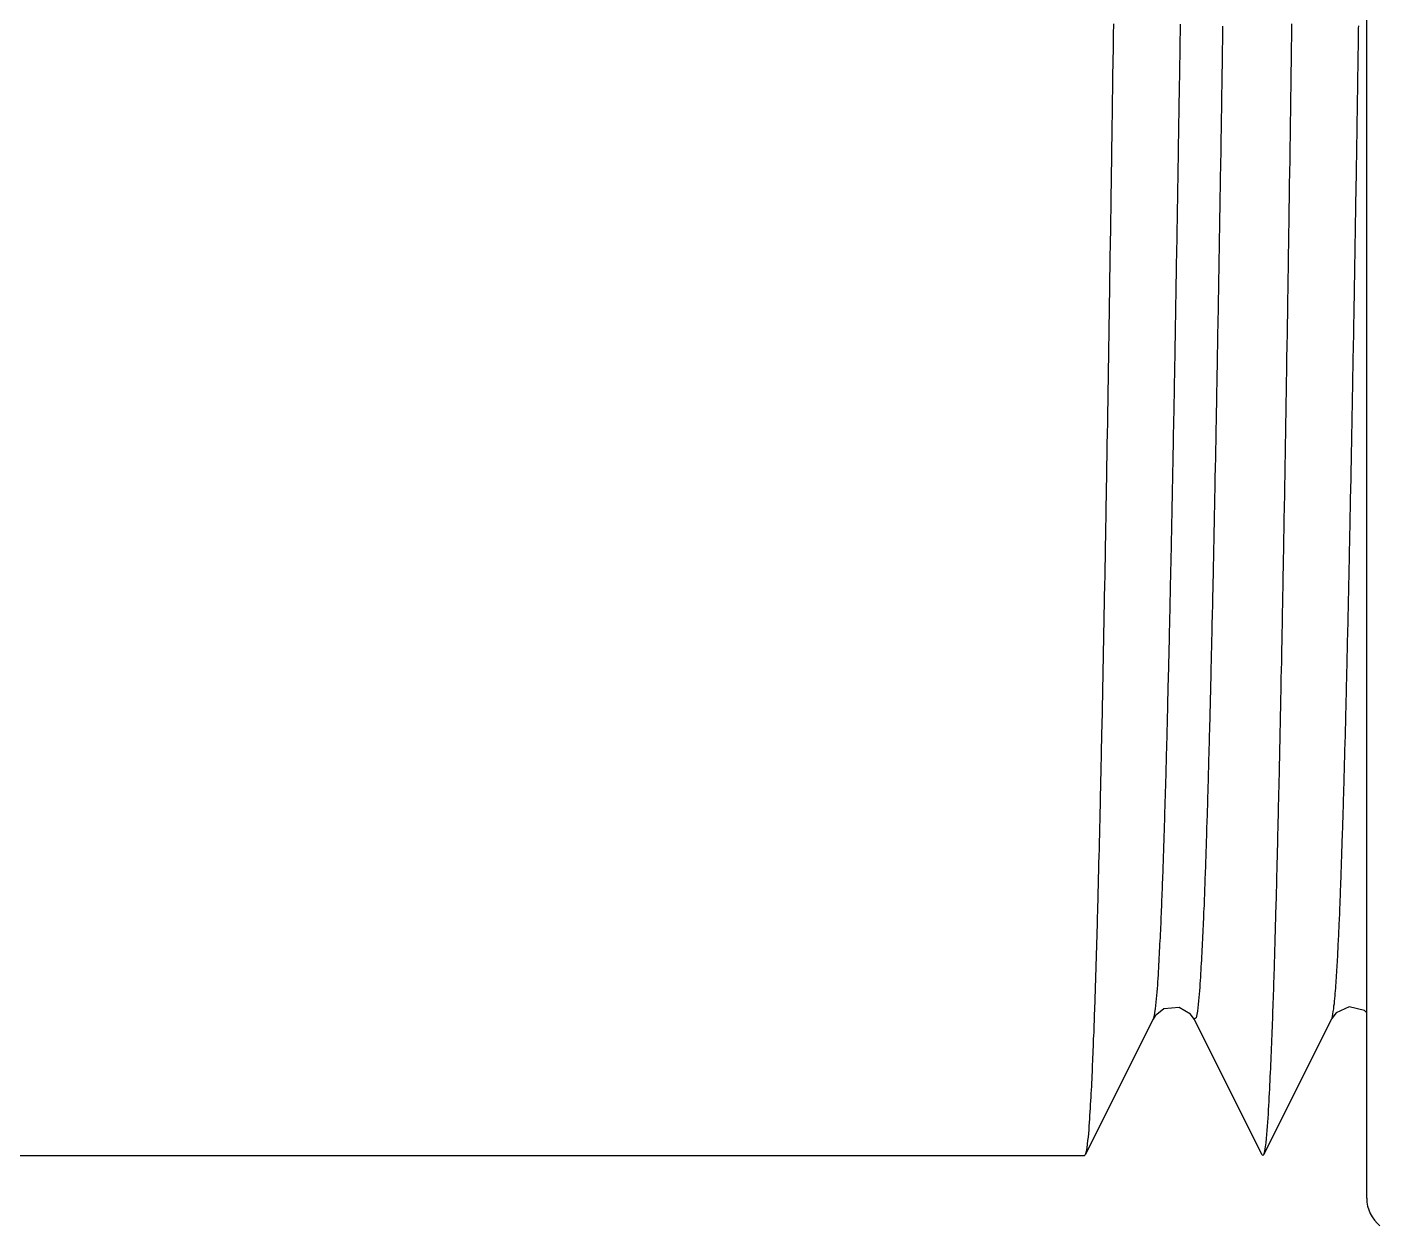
# Model space of a CAD drawing. Header units: millimetres. Extents: x 0 to 3800, y -67 to 2530.
# Drawn here: x 3314.52 to 3326.2, y 946 to 956.36 of the extents above; entities that cross this region are included whole.
import ezdxf

# ---------------------------------------------------------------- set-up
doc = ezdxf.new("R2010")
doc.units = ezdxf.units.MM
doc.layers.add('내부선 및 부속', color=4, linetype='Continuous')

msp = doc.modelspace()

# ---------------------------------------------------------------- linework, layer by layer
at = {"layer": '내부선 및 부속', "linetype": 'Continuous'}
for p, q in [((3326.088, 946.243), (3326.088, 988.041)), ((3324.242, 947.789), (3323.655, 946.616)), ((3325.184, 946.616), (3324.597, 947.789)), ((3325.782, 947.789), (3325.195, 946.616)), ((3304.186, 946.611), (3323.65, 946.611)), ((3304.186, 946.611), (3323.65, 946.611)), ((3323.655, 946.616), (3323.65, 946.611)), ((3325.189, 946.611), (3325.184, 946.616)), ((3325.195, 946.616), (3325.189, 946.611))]:
    msp.add_line(p, q, dxfattribs=at)
at = {"layer": '내부선 및 부속', "linetype": 'Continuous', "flags": 128}
for points in [[(3323.899, 956.386), (3323.899, 956.354), (3323.899, 956.354), (3323.898, 956.323), (3323.898, 956.292), (3323.897, 956.26), (3323.897, 956.229), (3323.896, 956.198), (3323.896, 956.166), (3323.896, 956.135), (3323.895, 956.104), (3323.895, 956.072), (3323.894, 956.041), (3323.894, 956.01), (3323.893, 955.978), (3323.893, 955.947), (3323.892, 955.916), (3323.892, 955.884), (3323.892, 955.853), (3323.891, 955.822), (3323.891, 955.79), (3323.89, 955.759), (3323.89, 955.728), (3323.889, 955.696), (3323.889, 955.665), (3323.888, 955.634), (3323.888, 955.602), (3323.888, 955.571), (3323.887, 955.54), (3323.887, 955.508), (3323.886, 955.477), (3323.886, 955.446), (3323.885, 955.414), (3323.885, 955.383), (3323.884, 955.352), (3323.884, 955.32), (3323.883, 955.289), (3323.883, 955.258), (3323.882, 955.227), (3323.882, 955.195), (3323.882, 955.164), (3323.881, 955.133), (3323.881, 955.101), (3323.88, 955.07), (3323.88, 955.039), (3323.879, 955.007), (3323.879, 954.976), (3323.878, 954.945), (3323.878, 954.913), (3323.877, 954.882), (3323.877, 954.851), (3323.876, 954.819), (3323.876, 954.788), (3323.876, 954.757), (3323.875, 954.725), (3323.875, 954.694), (3323.874, 954.663), (3323.874, 954.631), (3323.873, 954.6), (3323.873, 954.569), (3323.872, 954.537), (3323.872, 954.506), (3323.871, 954.475), (3323.871, 954.443), (3323.87, 954.412), (3323.87, 954.381), (3323.869, 954.349), (3323.869, 954.318), (3323.868, 954.287), (3323.868, 954.255), (3323.867, 954.224), (3323.867, 954.193), (3323.867, 954.161), (3323.866, 954.13), (3323.866, 954.099), (3323.865, 954.068), (3323.865, 954.036), (3323.864, 954.005), (3323.864, 953.974), (3323.863, 953.942), (3323.863, 953.911), (3323.862, 953.88), (3323.862, 953.848), (3323.861, 953.817), (3323.861, 953.786), (3323.86, 953.754), (3323.86, 953.723), (3323.859, 953.692), (3323.859, 953.66), (3323.858, 953.629), (3323.858, 953.598), (3323.857, 953.566), (3323.857, 953.535), (3323.856, 953.504), (3323.856, 953.472), (3323.855, 953.441), (3323.855, 953.41), (3323.854, 953.378), (3323.854, 953.347), (3323.853, 953.316), (3323.853, 953.284), (3323.852, 953.253), (3323.852, 953.222), (3323.852, 953.222), (3323.851, 953.19), (3323.851, 953.159), (3323.85, 953.128), (3323.85, 953.096), (3323.849, 953.065), (3323.849, 953.034), (3323.848, 953.002), (3323.848, 952.971), (3323.847, 952.94), (3323.847, 952.909), (3323.846, 952.877), (3323.845, 952.846), (3323.845, 952.815), (3323.844, 952.783), (3323.844, 952.752), (3323.843, 952.721), (3323.843, 952.689), (3323.842, 952.658), (3323.842, 952.627), (3323.841, 952.595), (3323.841, 952.564), (3323.84, 952.533), (3323.84, 952.501), (3323.839, 952.47), (3323.839, 952.439), (3323.838, 952.407), (3323.838, 952.376), (3323.837, 952.345), (3323.836, 952.313), (3323.836, 952.282), (3323.835, 952.251), (3323.835, 952.219), (3323.834, 952.188), (3323.834, 952.157), (3323.833, 952.125), (3323.833, 952.094), (3323.832, 952.063), (3323.832, 952.031), (3323.831, 952), (3323.83, 951.969), (3323.83, 951.937), (3323.829, 951.906), (3323.829, 951.875), (3323.828, 951.844), (3323.828, 951.812), (3323.827, 951.781), (3323.827, 951.75), (3323.826, 951.718), (3323.825, 951.687), (3323.825, 951.656), (3323.824, 951.624), (3323.824, 951.593), (3323.823, 951.562), (3323.823, 951.53), (3323.822, 951.499), (3323.821, 951.468), (3323.821, 951.436), (3323.82, 951.405), (3323.82, 951.374), (3323.819, 951.342), (3323.818, 951.311), (3323.818, 951.28), (3323.817, 951.248), (3323.817, 951.217), (3323.816, 951.186), (3323.815, 951.154), (3323.815, 951.123), (3323.814, 951.092), (3323.814, 951.06), (3323.813, 951.029), (3323.812, 950.998), (3323.812, 950.966), (3323.811, 950.935), (3323.811, 950.904), (3323.81, 950.873), (3323.809, 950.841), (3323.809, 950.81), (3323.808, 950.779), (3323.808, 950.747), (3323.807, 950.716), (3323.806, 950.685), (3323.806, 950.653), (3323.805, 950.622), (3323.804, 950.591), (3323.804, 950.559), (3323.803, 950.528), (3323.803, 950.497), (3323.802, 950.465), (3323.801, 950.434), (3323.801, 950.403), (3323.8, 950.371), (3323.799, 950.34), (3323.799, 950.309), (3323.798, 950.277), (3323.797, 950.246), (3323.797, 950.215), (3323.796, 950.183), (3323.795, 950.152), (3323.795, 950.121), (3323.794, 950.089), (3323.794, 950.089), (3323.793, 950.058), (3323.793, 950.027), (3323.792, 949.996), (3323.791, 949.964), (3323.791, 949.933), (3323.79, 949.902), (3323.789, 949.87), (3323.789, 949.839), (3323.788, 949.808), (3323.787, 949.776), (3323.786, 949.745), (3323.786, 949.714), (3323.785, 949.682), (3323.784, 949.651), (3323.784, 949.62), (3323.783, 949.588), (3323.782, 949.557), (3323.781, 949.526), (3323.781, 949.494), (3323.78, 949.463), (3323.779, 949.432), (3323.779, 949.4), (3323.778, 949.369), (3323.777, 949.338), (3323.776, 949.306), (3323.776, 949.275), (3323.775, 949.244), (3323.774, 949.213), (3323.773, 949.181), (3323.772, 949.15), (3323.772, 949.119), (3323.771, 949.087), (3323.77, 949.056), (3323.769, 949.025), (3323.769, 948.993), (3323.768, 948.962), (3323.767, 948.931), (3323.766, 948.899), (3323.765, 948.868), (3323.764, 948.837), (3323.764, 948.805), (3323.763, 948.774), (3323.762, 948.743), (3323.761, 948.711), (3323.76, 948.68), (3323.759, 948.649), (3323.759, 948.617), (3323.758, 948.586), (3323.757, 948.555), (3323.756, 948.524), (3323.755, 948.492), (3323.754, 948.461), (3323.753, 948.43), (3323.752, 948.398), (3323.751, 948.367), (3323.75, 948.336), (3323.75, 948.304), (3323.749, 948.273), (3323.748, 948.242), (3323.747, 948.21), (3323.746, 948.179), (3323.745, 948.148), (3323.744, 948.116), (3323.743, 948.085), (3323.742, 948.054), (3323.741, 948.023), (3323.74, 947.991), (3323.739, 947.96), (3323.738, 947.929), (3323.736, 947.897), (3323.735, 947.866), (3323.734, 947.835), (3323.733, 947.803), (3323.732, 947.772), (3323.731, 947.741), (3323.73, 947.709), (3323.729, 947.678), (3323.727, 947.647), (3323.726, 947.616), (3323.725, 947.584), (3323.724, 947.553), (3323.723, 947.522), (3323.721, 947.49), (3323.72, 947.459), (3323.719, 947.428), (3323.717, 947.396), (3323.716, 947.365), (3323.715, 947.334), (3323.713, 947.303), (3323.712, 947.271), (3323.71, 947.24), (3323.709, 947.209), (3323.707, 947.177), (3323.705, 947.146), (3323.704, 947.115), (3323.702, 947.084), (3323.7, 947.052), (3323.698, 947.021), (3323.696, 946.99), (3323.694, 946.958), (3323.694, 946.958), (3323.692, 946.927), (3323.69, 946.896), (3323.688, 946.865), (3323.686, 946.833), (3323.683, 946.802), (3323.68, 946.771), (3323.677, 946.74), (3323.673, 946.709), (3323.669, 946.678), (3323.664, 946.646), (3323.655, 946.617), (3323.655, 946.617)], [(3324.476, 956.382), (3324.476, 956.352), (3324.475, 956.323), (3324.475, 956.293), (3324.474, 956.264), (3324.474, 956.234), (3324.473, 956.205), (3324.473, 956.175), (3324.472, 956.146), (3324.472, 956.116), (3324.472, 956.086), (3324.471, 956.057), (3324.471, 956.027), (3324.47, 955.998), (3324.47, 955.968), (3324.469, 955.939), (3324.469, 955.909), (3324.468, 955.88), (3324.468, 955.85), (3324.467, 955.821), (3324.467, 955.791), (3324.467, 955.762), (3324.466, 955.732), (3324.466, 955.702), (3324.465, 955.673), (3324.465, 955.643), (3324.464, 955.614), (3324.464, 955.584), (3324.463, 955.555), (3324.463, 955.525), (3324.462, 955.496), (3324.462, 955.466), (3324.461, 955.437), (3324.461, 955.407), (3324.46, 955.377), (3324.46, 955.348), (3324.459, 955.318), (3324.459, 955.289), (3324.459, 955.259), (3324.458, 955.23), (3324.458, 955.2), (3324.457, 955.171), (3324.457, 955.141), (3324.456, 955.112), (3324.456, 955.082), (3324.455, 955.052), (3324.455, 955.023), (3324.454, 954.993), (3324.454, 954.964), (3324.453, 954.934), (3324.453, 954.905), (3324.452, 954.875), (3324.452, 954.846), (3324.451, 954.816), (3324.451, 954.787), (3324.45, 954.757), (3324.45, 954.728), (3324.449, 954.698), (3324.449, 954.668), (3324.448, 954.639), (3324.448, 954.609), (3324.447, 954.58), (3324.447, 954.55), (3324.446, 954.521), (3324.446, 954.491), (3324.445, 954.462), (3324.445, 954.432), (3324.444, 954.403), (3324.444, 954.373), (3324.443, 954.343), (3324.443, 954.314), (3324.442, 954.284), (3324.442, 954.255), (3324.441, 954.225), (3324.441, 954.196), (3324.44, 954.166), (3324.44, 954.137), (3324.439, 954.107), (3324.439, 954.078), (3324.438, 954.048), (3324.438, 954.019), (3324.438, 954.019), (3324.437, 953.989), (3324.437, 953.959), (3324.436, 953.93), (3324.436, 953.9), (3324.435, 953.871), (3324.435, 953.841), (3324.434, 953.812), (3324.434, 953.782), (3324.433, 953.753), (3324.433, 953.723), (3324.432, 953.694), (3324.432, 953.664), (3324.431, 953.634), (3324.431, 953.605), (3324.43, 953.575), (3324.43, 953.546), (3324.429, 953.516), (3324.429, 953.487), (3324.428, 953.457), (3324.428, 953.428), (3324.427, 953.398), (3324.427, 953.369), (3324.426, 953.339), (3324.425, 953.31), (3324.425, 953.28), (3324.424, 953.25), (3324.424, 953.221), (3324.423, 953.191), (3324.423, 953.162), (3324.422, 953.132), (3324.422, 953.103), (3324.421, 953.073), (3324.421, 953.044), (3324.42, 953.014), (3324.419, 952.985), (3324.419, 952.955), (3324.418, 952.925), (3324.418, 952.896), (3324.417, 952.866), (3324.417, 952.837), (3324.416, 952.807), (3324.416, 952.778), (3324.415, 952.748), (3324.415, 952.719), (3324.414, 952.689), (3324.413, 952.66), (3324.413, 952.63), (3324.412, 952.601), (3324.412, 952.571), (3324.411, 952.541), (3324.411, 952.512), (3324.41, 952.482), (3324.409, 952.453), (3324.409, 952.423), (3324.408, 952.394), (3324.408, 952.364), (3324.407, 952.335), (3324.407, 952.305), (3324.406, 952.276), (3324.405, 952.246), (3324.405, 952.216), (3324.404, 952.187), (3324.404, 952.157), (3324.403, 952.128), (3324.402, 952.098), (3324.402, 952.069), (3324.401, 952.039), (3324.401, 952.01), (3324.4, 951.98), (3324.399, 951.951), (3324.399, 951.921), (3324.398, 951.892), (3324.398, 951.862), (3324.397, 951.832), (3324.396, 951.803), (3324.396, 951.773), (3324.395, 951.744), (3324.395, 951.714), (3324.394, 951.685), (3324.393, 951.655), (3324.393, 951.626), (3324.392, 951.596), (3324.391, 951.567), (3324.391, 951.537), (3324.39, 951.508), (3324.389, 951.478), (3324.389, 951.448), (3324.388, 951.419), (3324.388, 951.389), (3324.387, 951.36), (3324.386, 951.33), (3324.386, 951.301), (3324.385, 951.271), (3324.384, 951.242), (3324.384, 951.212), (3324.383, 951.183), (3324.382, 951.153), (3324.382, 951.124), (3324.381, 951.094), (3324.38, 951.064), (3324.38, 951.064), (3324.38, 951.035), (3324.379, 951.005), (3324.378, 950.976), (3324.378, 950.946), (3324.377, 950.917), (3324.376, 950.887), (3324.376, 950.858), (3324.375, 950.828), (3324.374, 950.799), (3324.373, 950.769), (3324.373, 950.74), (3324.372, 950.71), (3324.371, 950.68), (3324.371, 950.651), (3324.37, 950.621), (3324.369, 950.592), (3324.368, 950.562), (3324.368, 950.533), (3324.367, 950.503), (3324.366, 950.474), (3324.366, 950.444), (3324.365, 950.415), (3324.364, 950.385), (3324.363, 950.356), (3324.363, 950.326), (3324.362, 950.296), (3324.361, 950.267), (3324.36, 950.237), (3324.36, 950.208), (3324.359, 950.178), (3324.358, 950.149), (3324.357, 950.119), (3324.356, 950.09), (3324.356, 950.06), (3324.355, 950.031), (3324.354, 950.001), (3324.353, 949.972), (3324.352, 949.942), (3324.352, 949.913), (3324.351, 949.883), (3324.35, 949.853), (3324.349, 949.824), (3324.348, 949.794), (3324.347, 949.765), (3324.347, 949.735), (3324.346, 949.706), (3324.345, 949.676), (3324.344, 949.647), (3324.343, 949.617), (3324.342, 949.588), (3324.341, 949.558), (3324.34, 949.529), (3324.34, 949.499), (3324.339, 949.469), (3324.338, 949.44), (3324.337, 949.41), (3324.336, 949.381), (3324.335, 949.351), (3324.334, 949.322), (3324.333, 949.292), (3324.332, 949.263), (3324.331, 949.233), (3324.33, 949.204), (3324.329, 949.174), (3324.328, 949.145), (3324.327, 949.115), (3324.326, 949.086), (3324.325, 949.056), (3324.324, 949.027), (3324.323, 948.997), (3324.322, 948.967), (3324.321, 948.938), (3324.32, 948.908), (3324.318, 948.879), (3324.317, 948.849), (3324.316, 948.82), (3324.315, 948.79), (3324.314, 948.761), (3324.313, 948.731), (3324.311, 948.702), (3324.31, 948.672), (3324.309, 948.643), (3324.308, 948.613), (3324.306, 948.584), (3324.305, 948.554), (3324.304, 948.525), (3324.302, 948.495), (3324.301, 948.466), (3324.299, 948.436), (3324.298, 948.407), (3324.296, 948.377), (3324.295, 948.348), (3324.293, 948.318), (3324.292, 948.289), (3324.29, 948.259), (3324.288, 948.23), (3324.286, 948.2), (3324.285, 948.171), (3324.283, 948.141), (3324.281, 948.112), (3324.281, 948.112), (3324.279, 948.082), (3324.277, 948.053), (3324.274, 948.023), (3324.272, 947.994), (3324.269, 947.964), (3324.266, 947.935), (3324.263, 947.906), (3324.259, 947.877), (3324.255, 947.847), (3324.251, 947.818), (3324.242, 947.79), (3324.242, 947.79)], [(3324.843, 956.364), (3324.843, 956.335), (3324.842, 956.305), (3324.842, 956.276), (3324.841, 956.246), (3324.841, 956.216), (3324.84, 956.187), (3324.84, 956.157), (3324.839, 956.128), (3324.839, 956.098), (3324.839, 956.069), (3324.838, 956.039), (3324.838, 956.01), (3324.837, 955.98), (3324.837, 955.951), (3324.836, 955.921), (3324.836, 955.892), (3324.835, 955.862), (3324.835, 955.832), (3324.834, 955.803), (3324.834, 955.773), (3324.833, 955.744), (3324.833, 955.714), (3324.833, 955.685), (3324.832, 955.655), (3324.832, 955.626), (3324.831, 955.596), (3324.831, 955.567), (3324.83, 955.537), (3324.83, 955.507), (3324.829, 955.478), (3324.829, 955.448), (3324.828, 955.419), (3324.828, 955.389), (3324.827, 955.36), (3324.827, 955.33), (3324.826, 955.301), (3324.826, 955.271), (3324.826, 955.242), (3324.825, 955.212), (3324.825, 955.182), (3324.824, 955.153), (3324.824, 955.123), (3324.823, 955.094), (3324.823, 955.064), (3324.822, 955.035), (3324.822, 955.005), (3324.821, 954.976), (3324.821, 954.946), (3324.82, 954.917), (3324.82, 954.887), (3324.819, 954.858), (3324.819, 954.828), (3324.818, 954.798), (3324.818, 954.769), (3324.817, 954.739), (3324.817, 954.71), (3324.816, 954.68), (3324.816, 954.651), (3324.815, 954.621), (3324.815, 954.592), (3324.814, 954.562), (3324.814, 954.533), (3324.813, 954.503), (3324.813, 954.473), (3324.812, 954.444), (3324.812, 954.414), (3324.811, 954.385), (3324.811, 954.355), (3324.81, 954.326), (3324.81, 954.296), (3324.809, 954.267), (3324.809, 954.237), (3324.808, 954.208), (3324.808, 954.178), (3324.807, 954.149), (3324.807, 954.119), (3324.806, 954.089), (3324.806, 954.06), (3324.805, 954.03), (3324.805, 954.001), (3324.805, 954.001), (3324.804, 953.971), (3324.804, 953.942), (3324.803, 953.912), (3324.803, 953.883), (3324.802, 953.853), (3324.802, 953.824), (3324.801, 953.794), (3324.801, 953.764), (3324.8, 953.735), (3324.8, 953.705), (3324.799, 953.676), (3324.799, 953.646), (3324.798, 953.617), (3324.798, 953.587), (3324.797, 953.558), (3324.797, 953.528), (3324.796, 953.499), (3324.796, 953.469), (3324.795, 953.44), (3324.795, 953.41), (3324.794, 953.38), (3324.793, 953.351), (3324.793, 953.321), (3324.792, 953.292), (3324.792, 953.262), (3324.791, 953.233), (3324.791, 953.203), (3324.79, 953.174), (3324.79, 953.144), (3324.789, 953.115), (3324.789, 953.085), (3324.788, 953.055), (3324.788, 953.026), (3324.787, 952.996), (3324.786, 952.967), (3324.786, 952.937), (3324.785, 952.908), (3324.785, 952.878), (3324.784, 952.849), (3324.784, 952.819), (3324.783, 952.79), (3324.783, 952.76), (3324.782, 952.731), (3324.781, 952.701), (3324.781, 952.671), (3324.78, 952.642), (3324.78, 952.612), (3324.779, 952.583), (3324.779, 952.553), (3324.778, 952.524), (3324.777, 952.494), (3324.777, 952.465), (3324.776, 952.435), (3324.776, 952.406), (3324.775, 952.376), (3324.775, 952.346), (3324.774, 952.317), (3324.773, 952.287), (3324.773, 952.258), (3324.772, 952.228), (3324.772, 952.199), (3324.771, 952.169), (3324.77, 952.14), (3324.77, 952.11), (3324.769, 952.081), (3324.769, 952.051), (3324.768, 952.022), (3324.768, 951.992), (3324.767, 951.962), (3324.766, 951.933), (3324.766, 951.903), (3324.765, 951.874), (3324.764, 951.844), (3324.764, 951.815), (3324.763, 951.785), (3324.763, 951.756), (3324.762, 951.726), (3324.761, 951.697), (3324.761, 951.667), (3324.76, 951.638), (3324.76, 951.608), (3324.759, 951.578), (3324.758, 951.549), (3324.758, 951.519), (3324.757, 951.49), (3324.756, 951.46), (3324.756, 951.431), (3324.755, 951.401), (3324.754, 951.372), (3324.754, 951.342), (3324.753, 951.313), (3324.753, 951.283), (3324.752, 951.254), (3324.751, 951.224), (3324.751, 951.194), (3324.75, 951.165), (3324.749, 951.135), (3324.749, 951.106), (3324.748, 951.076), (3324.747, 951.047), (3324.747, 951.047), (3324.747, 951.017), (3324.746, 950.988), (3324.745, 950.958), (3324.744, 950.929), (3324.744, 950.899), (3324.743, 950.87), (3324.742, 950.84), (3324.742, 950.81), (3324.741, 950.781), (3324.74, 950.751), (3324.74, 950.722), (3324.739, 950.692), (3324.738, 950.663), (3324.737, 950.633), (3324.737, 950.604), (3324.736, 950.574), (3324.735, 950.545), (3324.735, 950.515), (3324.734, 950.486), (3324.733, 950.456), (3324.732, 950.426), (3324.732, 950.397), (3324.731, 950.367), (3324.73, 950.338), (3324.729, 950.308), (3324.729, 950.279), (3324.728, 950.249), (3324.727, 950.22), (3324.726, 950.19), (3324.726, 950.161), (3324.725, 950.131), (3324.724, 950.102), (3324.723, 950.072), (3324.722, 950.042), (3324.722, 950.013), (3324.721, 949.983), (3324.72, 949.954), (3324.719, 949.924), (3324.718, 949.895), (3324.718, 949.865), (3324.717, 949.836), (3324.716, 949.806), (3324.715, 949.777), (3324.714, 949.747), (3324.713, 949.718), (3324.712, 949.688), (3324.712, 949.659), (3324.711, 949.629), (3324.71, 949.599), (3324.709, 949.57), (3324.708, 949.54), (3324.707, 949.511), (3324.706, 949.481), (3324.705, 949.452), (3324.704, 949.422), (3324.703, 949.393), (3324.703, 949.363), (3324.702, 949.334), (3324.701, 949.304), (3324.7, 949.275), (3324.699, 949.245), (3324.698, 949.216), (3324.697, 949.186), (3324.696, 949.156), (3324.695, 949.127), (3324.694, 949.097), (3324.693, 949.068), (3324.692, 949.038), (3324.69, 949.009), (3324.689, 948.979), (3324.688, 948.95), (3324.687, 948.92), (3324.686, 948.891), (3324.685, 948.861), (3324.684, 948.832), (3324.683, 948.802), (3324.682, 948.773), (3324.68, 948.743), (3324.679, 948.714), (3324.678, 948.684), (3324.677, 948.655), (3324.675, 948.625), (3324.674, 948.596), (3324.673, 948.566), (3324.671, 948.537), (3324.67, 948.507), (3324.669, 948.477), (3324.667, 948.448), (3324.666, 948.418), (3324.664, 948.389), (3324.663, 948.359), (3324.661, 948.33), (3324.66, 948.3), (3324.658, 948.271), (3324.656, 948.241), (3324.654, 948.212), (3324.653, 948.182), (3324.651, 948.153), (3324.649, 948.123), (3324.647, 948.094), (3324.647, 948.094), (3324.645, 948.065), (3324.642, 948.035), (3324.64, 948.006), (3324.637, 947.976), (3324.635, 947.947), (3324.632, 947.917), (3324.628, 947.888), (3324.625, 947.859), (3324.62, 947.829), (3324.614, 947.801), (3324.597, 947.79), (3324.597, 947.79)], [(3325.439, 956.386), (3325.438, 956.351), (3325.438, 956.315), (3325.437, 956.279), (3325.437, 956.244), (3325.436, 956.208), (3325.436, 956.172), (3325.435, 956.137), (3325.435, 956.101), (3325.434, 956.065), (3325.434, 956.03), (3325.433, 955.994), (3325.433, 955.958), (3325.432, 955.923), (3325.432, 955.887), (3325.431, 955.851), (3325.431, 955.816), (3325.43, 955.78), (3325.43, 955.744), (3325.429, 955.709), (3325.429, 955.673), (3325.428, 955.637), (3325.428, 955.601), (3325.427, 955.566), (3325.427, 955.566), (3325.427, 955.53), (3325.426, 955.494), (3325.426, 955.459), (3325.425, 955.423), (3325.425, 955.387), (3325.424, 955.352), (3325.424, 955.316), (3325.423, 955.28), (3325.423, 955.245), (3325.422, 955.209), (3325.422, 955.173), (3325.421, 955.138), (3325.42, 955.102), (3325.42, 955.066), (3325.419, 955.031), (3325.419, 954.995), (3325.418, 954.959), (3325.418, 954.924), (3325.417, 954.888), (3325.417, 954.852), (3325.416, 954.817), (3325.416, 954.781), (3325.415, 954.745), (3325.415, 954.71), (3325.414, 954.674), (3325.414, 954.638), (3325.413, 954.603), (3325.413, 954.567), (3325.412, 954.531), (3325.411, 954.496), (3325.411, 954.46), (3325.41, 954.424), (3325.41, 954.389), (3325.409, 954.353), (3325.409, 954.317), (3325.408, 954.282), (3325.408, 954.246), (3325.407, 954.21), (3325.407, 954.175), (3325.406, 954.139), (3325.405, 954.103), (3325.405, 954.068), (3325.404, 954.032), (3325.404, 953.996), (3325.403, 953.961), (3325.403, 953.925), (3325.402, 953.889), (3325.402, 953.854), (3325.401, 953.818), (3325.4, 953.782), (3325.4, 953.747), (3325.399, 953.711), (3325.399, 953.675), (3325.398, 953.64), (3325.398, 953.604), (3325.397, 953.568), (3325.396, 953.533), (3325.396, 953.497), (3325.395, 953.461), (3325.395, 953.426), (3325.394, 953.39), (3325.394, 953.354), (3325.393, 953.319), (3325.392, 953.283), (3325.392, 953.247), (3325.391, 953.211), (3325.391, 953.176), (3325.39, 953.14), (3325.39, 953.104), (3325.389, 953.069), (3325.388, 953.033), (3325.388, 952.997), (3325.387, 952.962), (3325.387, 952.926), (3325.386, 952.89), (3325.385, 952.855), (3325.385, 952.819), (3325.384, 952.783), (3325.384, 952.748), (3325.383, 952.712), (3325.382, 952.676), (3325.382, 952.641), (3325.381, 952.605), (3325.381, 952.569), (3325.38, 952.534), (3325.379, 952.498), (3325.379, 952.462), (3325.378, 952.427), (3325.378, 952.391), (3325.377, 952.355), (3325.376, 952.32), (3325.376, 952.284), (3325.375, 952.248), (3325.375, 952.213), (3325.374, 952.177), (3325.373, 952.141), (3325.373, 952.106), (3325.372, 952.07), (3325.371, 952.034), (3325.371, 951.999), (3325.371, 951.999), (3325.37, 951.963), (3325.37, 951.927), (3325.369, 951.892), (3325.368, 951.856), (3325.368, 951.82), (3325.367, 951.785), (3325.366, 951.749), (3325.366, 951.713), (3325.365, 951.678), (3325.364, 951.642), (3325.364, 951.606), (3325.363, 951.571), (3325.362, 951.535), (3325.362, 951.499), (3325.361, 951.464), (3325.36, 951.428), (3325.36, 951.392), (3325.359, 951.357), (3325.358, 951.321), (3325.358, 951.285), (3325.357, 951.25), (3325.356, 951.214), (3325.356, 951.178), (3325.355, 951.143), (3325.354, 951.107), (3325.354, 951.071), (3325.353, 951.036), (3325.352, 951), (3325.352, 950.964), (3325.351, 950.929), (3325.35, 950.893), (3325.35, 950.857), (3325.349, 950.822), (3325.348, 950.786), (3325.347, 950.75), (3325.347, 950.715), (3325.346, 950.679), (3325.345, 950.643), (3325.345, 950.608), (3325.344, 950.572), (3325.343, 950.536), (3325.342, 950.501), (3325.342, 950.465), (3325.341, 950.429), (3325.34, 950.394), (3325.34, 950.358), (3325.339, 950.322), (3325.338, 950.287), (3325.337, 950.251), (3325.337, 950.215), (3325.336, 950.18), (3325.335, 950.144), (3325.334, 950.108), (3325.333, 950.073), (3325.333, 950.037), (3325.332, 950.001), (3325.331, 949.966), (3325.33, 949.93), (3325.33, 949.894), (3325.329, 949.859), (3325.328, 949.823), (3325.327, 949.787), (3325.326, 949.752), (3325.326, 949.716), (3325.325, 949.68), (3325.324, 949.645), (3325.323, 949.609), (3325.322, 949.573), (3325.322, 949.538), (3325.321, 949.502), (3325.32, 949.466), (3325.319, 949.431), (3325.318, 949.395), (3325.317, 949.359), (3325.317, 949.324), (3325.316, 949.288), (3325.315, 949.252), (3325.314, 949.217), (3325.313, 949.181), (3325.312, 949.145), (3325.311, 949.11), (3325.31, 949.074), (3325.309, 949.038), (3325.309, 949.003), (3325.308, 948.967), (3325.307, 948.931), (3325.306, 948.896), (3325.305, 948.86), (3325.304, 948.824), (3325.303, 948.789), (3325.302, 948.753), (3325.301, 948.717), (3325.3, 948.682), (3325.299, 948.646), (3325.298, 948.61), (3325.297, 948.575), (3325.296, 948.539), (3325.295, 948.503), (3325.294, 948.468), (3325.293, 948.432), (3325.293, 948.432), (3325.292, 948.396), (3325.291, 948.361), (3325.29, 948.325), (3325.289, 948.289), (3325.288, 948.254), (3325.287, 948.218), (3325.286, 948.182), (3325.284, 948.147), (3325.283, 948.111), (3325.282, 948.075), (3325.281, 948.04), (3325.28, 948.004), (3325.279, 947.968), (3325.278, 947.933), (3325.276, 947.897), (3325.275, 947.861), (3325.274, 947.826), (3325.273, 947.79), (3325.271, 947.754), (3325.27, 947.719), (3325.269, 947.683), (3325.267, 947.648), (3325.266, 947.612), (3325.265, 947.576), (3325.263, 947.541), (3325.262, 947.505), (3325.26, 947.469), (3325.259, 947.434), (3325.257, 947.398), (3325.256, 947.362), (3325.254, 947.327), (3325.252, 947.291), (3325.251, 947.255), (3325.249, 947.22), (3325.247, 947.184), (3325.245, 947.149), (3325.243, 947.113), (3325.241, 947.077), (3325.239, 947.042), (3325.237, 947.006), (3325.235, 946.97), (3325.233, 946.935), (3325.23, 946.899), (3325.228, 946.864), (3325.225, 946.828), (3325.222, 946.793), (3325.218, 946.757), (3325.215, 946.722), (3325.21, 946.686), (3325.204, 946.651), (3325.195, 946.617), (3325.195, 946.617)], [(3326.016, 956.368), (3326.015, 956.345), (3326.015, 956.323), (3326.015, 956.3), (3326.014, 956.277), (3326.014, 956.255), (3326.014, 956.232), (3326.013, 956.21), (3326.013, 956.187), (3326.013, 956.165), (3326.012, 956.142), (3326.012, 956.12), (3326.012, 956.097), (3326.011, 956.075), (3326.011, 956.052), (3326.01, 956.03), (3326.01, 956.007), (3326.01, 955.985), (3326.009, 955.962), (3326.009, 955.94), (3326.009, 955.917), (3326.008, 955.894), (3326.008, 955.872), (3326.008, 955.849), (3326.007, 955.827), (3326.007, 955.804), (3326.007, 955.782), (3326.006, 955.759), (3326.006, 955.737), (3326.006, 955.714), (3326.005, 955.692), (3326.005, 955.669), (3326.005, 955.647), (3326.004, 955.624), (3326.004, 955.602), (3326.003, 955.579), (3326.003, 955.557), (3326.003, 955.534), (3326.002, 955.512), (3326.002, 955.489), (3326.002, 955.466), (3326.001, 955.444), (3326.001, 955.421), (3326.001, 955.399), (3326, 955.376), (3326, 955.354), (3326, 955.331), (3325.999, 955.309), (3325.999, 955.286), (3325.998, 955.264), (3325.998, 955.241), (3325.998, 955.219), (3325.997, 955.196), (3325.997, 955.174), (3325.997, 955.151), (3325.996, 955.129), (3325.996, 955.106), (3325.996, 955.084), (3325.995, 955.061), (3325.995, 955.038), (3325.994, 955.016), (3325.994, 954.993), (3325.994, 954.971), (3325.993, 954.948), (3325.993, 954.926), (3325.993, 954.903), (3325.992, 954.881), (3325.992, 954.858), (3325.992, 954.836), (3325.991, 954.813), (3325.991, 954.791), (3325.99, 954.768), (3325.99, 954.746), (3325.99, 954.723), (3325.989, 954.701), (3325.989, 954.701), (3325.989, 954.678), (3325.989, 954.656), (3325.988, 954.633), (3325.988, 954.61), (3325.987, 954.588), (3325.987, 954.565), (3325.987, 954.543), (3325.986, 954.52), (3325.986, 954.498), (3325.986, 954.475), (3325.985, 954.453), (3325.985, 954.43), (3325.984, 954.408), (3325.984, 954.385), (3325.984, 954.363), (3325.983, 954.34), (3325.983, 954.318), (3325.983, 954.295), (3325.982, 954.273), (3325.982, 954.25), (3325.981, 954.228), (3325.981, 954.205), (3325.981, 954.182), (3325.98, 954.16), (3325.98, 954.137), (3325.979, 954.115), (3325.979, 954.092), (3325.979, 954.07), (3325.978, 954.047), (3325.978, 954.025), (3325.978, 954.002), (3325.977, 953.98), (3325.977, 953.957), (3325.976, 953.935), (3325.976, 953.912), (3325.976, 953.89), (3325.975, 953.867), (3325.975, 953.845), (3325.974, 953.822), (3325.974, 953.8), (3325.974, 953.777), (3325.973, 953.754), (3325.973, 953.732), (3325.972, 953.709), (3325.972, 953.687), (3325.972, 953.664), (3325.971, 953.642), (3325.971, 953.619), (3325.97, 953.597), (3325.97, 953.574), (3325.97, 953.552), (3325.969, 953.529), (3325.969, 953.507), (3325.968, 953.484), (3325.968, 953.462), (3325.968, 953.439), (3325.967, 953.417), (3325.967, 953.394), (3325.966, 953.372), (3325.966, 953.349), (3325.966, 953.327), (3325.965, 953.304), (3325.965, 953.281), (3325.964, 953.259), (3325.964, 953.236), (3325.964, 953.214), (3325.963, 953.191), (3325.963, 953.169), (3325.962, 953.146), (3325.962, 953.124), (3325.961, 953.101), (3325.961, 953.079), (3325.961, 953.056), (3325.96, 953.034), (3325.96, 953.011), (3325.959, 952.989), (3325.959, 952.966), (3325.959, 952.944), (3325.958, 952.921), (3325.958, 952.899), (3325.957, 952.876), (3325.957, 952.853), (3325.956, 952.831), (3325.956, 952.808), (3325.956, 952.786), (3325.955, 952.763), (3325.955, 952.741), (3325.954, 952.718), (3325.954, 952.696), (3325.953, 952.673), (3325.953, 952.651), (3325.953, 952.628), (3325.952, 952.606), (3325.952, 952.583), (3325.951, 952.561), (3325.951, 952.538), (3325.95, 952.516), (3325.95, 952.493), (3325.95, 952.471), (3325.949, 952.448), (3325.949, 952.448), (3325.949, 952.425), (3325.948, 952.403), (3325.948, 952.38), (3325.947, 952.358), (3325.947, 952.335), (3325.946, 952.313), (3325.946, 952.29), (3325.946, 952.268), (3325.945, 952.245), (3325.945, 952.223), (3325.944, 952.2), (3325.944, 952.178), (3325.943, 952.155), (3325.943, 952.133), (3325.942, 952.11), (3325.942, 952.088), (3325.942, 952.065), (3325.941, 952.043), (3325.941, 952.02), (3325.94, 951.998), (3325.94, 951.975), (3325.939, 951.952), (3325.939, 951.93), (3325.938, 951.907), (3325.938, 951.885), (3325.937, 951.862), (3325.937, 951.84), (3325.936, 951.817), (3325.936, 951.795), (3325.936, 951.772), (3325.935, 951.75), (3325.935, 951.727), (3325.934, 951.705), (3325.934, 951.682), (3325.933, 951.66), (3325.933, 951.637), (3325.932, 951.615), (3325.932, 951.592), (3325.931, 951.57), (3325.931, 951.547), (3325.93, 951.525), (3325.93, 951.502), (3325.929, 951.479), (3325.929, 951.457), (3325.928, 951.434), (3325.928, 951.412), (3325.927, 951.389), (3325.927, 951.367), (3325.926, 951.344), (3325.926, 951.322), (3325.925, 951.299), (3325.925, 951.277), (3325.924, 951.254), (3325.924, 951.232), (3325.923, 951.209), (3325.923, 951.187), (3325.922, 951.164), (3325.922, 951.142), (3325.921, 951.119), (3325.921, 951.097), (3325.92, 951.074), (3325.92, 951.052), (3325.919, 951.029), (3325.919, 951.006), (3325.918, 950.984), (3325.918, 950.961), (3325.917, 950.939), (3325.917, 950.916), (3325.916, 950.894), (3325.916, 950.871), (3325.915, 950.849), (3325.915, 950.826), (3325.914, 950.804), (3325.914, 950.781), (3325.913, 950.759), (3325.913, 950.736), (3325.912, 950.714), (3325.911, 950.691), (3325.911, 950.669), (3325.91, 950.646), (3325.91, 950.624), (3325.909, 950.601), (3325.909, 950.579), (3325.908, 950.556), (3325.908, 950.533), (3325.907, 950.511), (3325.906, 950.488), (3325.906, 950.466), (3325.905, 950.443), (3325.905, 950.421), (3325.904, 950.398), (3325.904, 950.376), (3325.903, 950.353), (3325.903, 950.331), (3325.902, 950.308), (3325.901, 950.286), (3325.901, 950.263), (3325.9, 950.241), (3325.9, 950.218), (3325.899, 950.196), (3325.899, 950.196), (3325.898, 950.173), (3325.898, 950.151), (3325.897, 950.128), (3325.897, 950.106), (3325.896, 950.083), (3325.895, 950.061), (3325.895, 950.038), (3325.894, 950.015), (3325.894, 949.993), (3325.893, 949.97), (3325.892, 949.948), (3325.892, 949.925), (3325.891, 949.903), (3325.891, 949.88), (3325.89, 949.858), (3325.889, 949.835), (3325.889, 949.813), (3325.888, 949.79), (3325.887, 949.768), (3325.887, 949.745), (3325.886, 949.723), (3325.885, 949.7), (3325.885, 949.678), (3325.884, 949.655), (3325.883, 949.633), (3325.883, 949.61), (3325.882, 949.588), (3325.881, 949.565), (3325.881, 949.543), (3325.88, 949.52), (3325.879, 949.498), (3325.879, 949.475), (3325.878, 949.452), (3325.877, 949.43), (3325.876, 949.407), (3325.876, 949.385), (3325.875, 949.362), (3325.874, 949.34), (3325.874, 949.317), (3325.873, 949.295), (3325.872, 949.272), (3325.871, 949.25), (3325.871, 949.227), (3325.87, 949.205), (3325.869, 949.182), (3325.868, 949.16), (3325.868, 949.137), (3325.867, 949.115), (3325.866, 949.092), (3325.865, 949.07), (3325.864, 949.047), (3325.864, 949.025), (3325.863, 949.002), (3325.862, 948.98), (3325.861, 948.957), (3325.86, 948.935), (3325.859, 948.912), (3325.859, 948.89), (3325.858, 948.867), (3325.857, 948.845), (3325.856, 948.822), (3325.855, 948.8), (3325.854, 948.777), (3325.853, 948.754), (3325.852, 948.732), (3325.852, 948.709), (3325.851, 948.687), (3325.85, 948.664), (3325.849, 948.642), (3325.848, 948.619), (3325.847, 948.597), (3325.846, 948.574), (3325.845, 948.552), (3325.844, 948.529), (3325.843, 948.507), (3325.842, 948.484), (3325.84, 948.462), (3325.839, 948.439), (3325.838, 948.417), (3325.837, 948.394), (3325.836, 948.372), (3325.835, 948.349), (3325.834, 948.327), (3325.832, 948.304), (3325.831, 948.282), (3325.83, 948.259), (3325.829, 948.237), (3325.827, 948.214), (3325.826, 948.192), (3325.824, 948.169), (3325.823, 948.147), (3325.821, 948.124), (3325.82, 948.102), (3325.818, 948.08), (3325.817, 948.057), (3325.815, 948.035), (3325.813, 948.012), (3325.811, 947.99), (3325.809, 947.967), (3325.807, 947.945), (3325.807, 947.945), (3325.805, 947.922), (3325.802, 947.9), (3325.8, 947.878), (3325.796, 947.855), (3325.793, 947.833), (3325.789, 947.811), (3325.782, 947.79), (3325.782, 947.79)], [(3324.597, 947.789), (3324.566, 947.832), (3324.467, 947.891), (3324.334, 947.877), (3324.26, 947.818), (3324.242, 947.789)], [(3326.088, 947.845), (3326.068, 947.864), (3325.937, 947.895), (3325.824, 947.843), (3325.785, 947.796), (3325.782, 947.789)]]:
    msp.add_lwpolyline(points, dxfattribs=at)
at = {"layer": '내부선 및 부속', "linetype": 'Continuous'}
msp.add_arc((3326.396, 946.243), 0.308, 180, 230.9979, dxfattribs=at)

doc.saveas('drawing.dxf')
